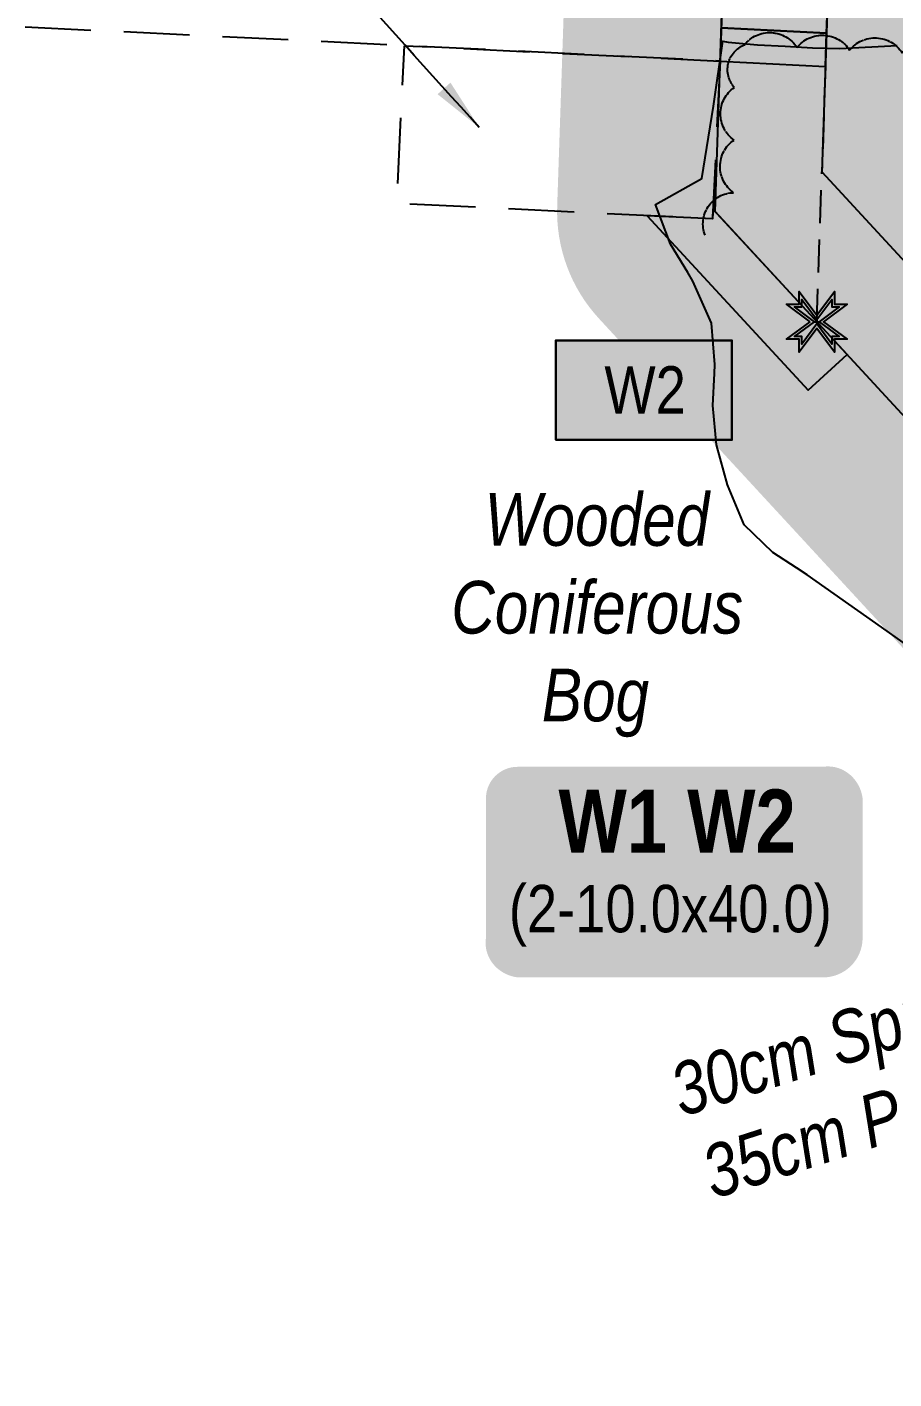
# Model space of a CAD drawing. Extents: x 329124 to 332550, y 6141944 to 6144607.
# Drawn here: x 330129.3 to 330293.9, y 6142925 to 6143181.7 of the extents above; entities that cross this region are included whole.
import ezdxf
from ezdxf.enums import TextEntityAlignment as Align

# ---------------------------------------------------------------- set-up
doc = ezdxf.new("R2010")
doc.units = 0
doc.header["$LTSCALE"] = 5
for name, pattern in [('0', [1, 1, 0]), ('foc-ACCESSROAD', [3.75, 2.5, -1.25]), ('foc-TRAV', [1.875, 1.25, -0.625])]:
    doc.linetypes.add(name, pattern=pattern)
for name, color, linetype in [('C-AR', 13, 'foc-ACCESSROAD'), ('C-WS', 13, 'foc-ACCESSROAD'), ('L-MON', 1, 'Continuous'), ('P-BUFFER-H 30m', 51, 'Continuous'), ('P-PROPOSED', 10, 'Continuous'), ('P-PROPOSED-H', 21, 'Continuous'), ('P-TEMP-BLOCKS', 250, 'Continuous'), ('P-TEMP-H', 41, 'Continuous'), ('P-TEMP_WORKSPACE', 46, 'Continuous'), ('P-TRAV', 4, 'foc-TRAV'), ('T-BUSH', 110, '0'), ('WETLAND', 143, 'Continuous'), ('WETLAND-T', 146, 'Continuous')]:
    doc.layers.add(name, color=color, linetype=linetype)
doc.layers.add('C-WS-T', color=13, linetype='Continuous', lineweight=9)
doc.layers.add('P-EXISTINGCUT', color=125, linetype='Continuous', plot=False)
doc.layers.add('P-EXISTINGDISPO', color=175, linetype='Continuous', plot=False)
doc.styles.add('80', font='ARIALN.TTF', dxfattribs={"height": 10})
doc.styles.add('80CG', font='ARIALN.TTF', dxfattribs={"height": 10})
doc.styles.add('80L', font='ARIALN.TTF', dxfattribs={"height": 10})
doc.styles.add('BOLD', font='ARIALNB.TTF')
doc.dimstyles.new('Compass 5 000', dxfattribs={"dimscale": 5, "dimtxt": 9, "dimasz": 2, "dimexe": 0.2, "dimexo": 0.0625, "dimgap": 0.5, "dimtad": 0, "dimtih": 1, "dimtoh": 1, "dimzin": 0, "dimdsep": 46, "dimtxsty": '80CG', "dimcen": 0.1, "dimse1": 1, "dimse2": 1, "dimclrd": 256, "dimclrt": 256, "dimaunit": 1, "dimadec": 4, "dimazin": 0, "dimtfac": 0.06, "dimtofl": 0, "dimtmove": 0, "dimatfit": 1, "dimfxl": 0.2, "dimtolj": 1, "dimtzin": 0, "dimlwd": -1, "dimarcsym": 0})

# ---------------------------------------------------------------- blocks, each defined once
blk = doc.blocks.new('TEMP')
h = blk.add_hatch(color=255)
h.dxf.hatch_style = 1
h.paths.add_polyline_path([(-5.274161e-10, 0.2514284397220763), (-0.6656854269836912, 1.152061669657268), (-0.6656854269836914, 0.6656854303339061), (-1.152061663105632, 0.6656854303339061), (-0.2514284404497629, 5.273253e-10), (-1.152061661774314, -0.665685419564579), (-0.6656854224511335, -0.6656854195645793), (-0.6656854224511335, -1.152061655686338), (-5.273251e-10, -0.2514284436956587), (0.6656854183820542, -1.152061663420681), (0.6656854183820542, -0.6656854208922597), (1.152061656810019, -0.6656854053035205), (0.2514284429676993, 5.273253e-10), (1.152061671303363, 0.6656854258011663), (0.6656854287749412, 0.6656854258011663), (0.6656854131859291, 1.15206166422904)])
h.paths.add_polyline_path([(0.5656854229146121, 0.8485281473411305), (0.5656854319800914, 0.5656854258011663), (0.8485281444547581, 0.5656854258011663), (0.0831890339399251, 0), (0.8485281399220186, -0.5656854150320215), (0.5656854183820542, -0.5656854240973189), (0.5656854183820542, -0.8485281365719859), (0, -0.08318903609469999), (-0.5656854224511337, -0.8485281320390644), (-0.5656854224511337, -0.5656854195645792), (-0.8485281349258001, -0.5656854195645794), (-0.0831890328488955, 0), (-0.8485281394583584, 0.5656854303339058), (-0.5656854269836913, 0.5656854303339061), (-0.5656854269836913, 0.8485281428085727), (0, 0.0831890306941206)], flags=16)
h = blk.add_hatch(color=1)
h.dxf.hatch_style = 1
h.paths.add_polyline_path([(0, 0.0831890306941205), (-0.5656854269836911, 0.8485281428085727), (-0.5656854269836912, 0.5656854303339061), (-0.8485281394583578, 0.5656854303339061), (-0.0831890328488953, -1e-16), (-0.8485281349258001, -0.5656854195645793), (-0.5656854224511337, -0.5656854195645793), (-0.5656854224511337, -0.848528132039064), (0, -0.08318903609469999), (0.5656854183820542, -0.8485281365719856), (0.5656854183820542, -0.5656854240973191), (0.8485281399220184, -0.5656854150320213), (0.0831890339399251, -1e-16), (0.8485281444547581, 0.5656854258011663), (0.5656854319800914, 0.5656854258011663), (0.5656854229146121, 0.8485281473411308)])
at = {"color": 1}
for p, q in [((-0.0831890328488953, 0), (0.0831890339399252, 0)), ((0, 0.0831890306941205), (0, -0.08318903609469999))]:
    blk.add_line(p, q, dxfattribs=at)
at = {"color": 255, "flags": 128}
blk.add_lwpolyline([(-0.251428440449763, 5.27325e-10), (-1.152061663105632, 0.6656854303339061), (-0.6656854269836914, 0.6656854303339061), (-0.6656854269836914, 1.152061669657268), (-5.274159999999999e-10, 0.2514284397220763), (0.6656854131859291, 1.15206166422904), (0.6656854287749412, 0.6656854258011663), (1.152061671303363, 0.6656854258011663), (0.2514284429676991, 5.27325e-10), (1.152061656810019, -0.6656854053035204), (0.6656854183820542, -0.6656854208922596), (0.6656854183820542, -1.152061663420681), (-5.27325e-10, -0.2514284436956586), (-0.6656854224511335, -1.152061655686338), (-0.6656854224511335, -0.6656854195645793), (-1.152061661774314, -0.6656854195645793)], close=True, dxfattribs=at)
at = {"color": 1, "flags": 128}
blk.add_lwpolyline([(-0.0831890328488953, 0), (-0.8485281394583578, 0.5656854303339061), (-0.5656854269836913, 0.5656854303339061), (-0.5656854269836913, 0.8485281428085727), (0, 0.0831890306941205), (0.5656854229146121, 0.8485281473411305), (0.5656854319800914, 0.5656854258011663), (0.8485281444547581, 0.5656854258011663), (0.0831890339399252, 0), (0.8485281399220184, -0.5656854150320214), (0.5656854183820542, -0.5656854240973189), (0.5656854183820542, -0.8485281365719856), (0, -0.08318903609469999), (-0.5656854224511335, -0.848528132039064), (-0.5656854224511335, -0.5656854195645792), (-0.8485281349258001, -0.5656854195645792)], close=True, dxfattribs=at)
blk = doc.blocks.new('Temp_Area_Small_Pink')
at = {"true_color": 0xff8aff}
h = blk.add_hatch(color=211, dxfattribs=at)
h.dxf.hatch_style = 1
h.paths.add_polyline_path([(-16.82711371331243, -9.436567862801894), (16.33187767662457, -9.436567862801894), (16.33187767662457, 9.053714016554295), (-16.82711371331243, 9.053714016554295)])
at = {"color": 250}
for points in [[(-17.02711371331247, -9.636567862801712), (16.53187767662462, -9.636567862801712), (16.53187767662462, 9.253714016554113), (-17.02711371331247, 9.253714016554113)], [(-16.92711371331245, -9.536567862801803), (16.43187767662459, -9.536567862801803), (16.43187767662459, 9.153714016554204), (-16.92711371331245, 9.153714016554204)]]:
    blk.add_lwpolyline(points, close=True, dxfattribs=at)
at = {"color": 250, "style": '80L'}
blk.add_attdef('TEMPORARY', text='', height=9, dxfattribs=at).set_placement((0.001048257894581184, -0.1484938545327168), align=Align.MIDDLE_CENTER)
blk = doc.blocks.new('*U441')
at = {"true_color": 0xff8aff}
h = blk.add_hatch(color=211, dxfattribs=at)
edge = h.paths.add_edge_path()
edge.add_line((-28.99999999999999, -20), (28.99999999999999, -20))
edge.add_arc((28.99999999999999, -14), 6, 270, 360)
edge.add_line((34.99999999999999, -14), (34.99999999999999, 12.5))
edge.add_arc((28.99999999999999, 12.5), 6, 0, 90)
edge.add_line((28.99999999999999, 18.5), (-28.99999999999999, 18.5))
edge.add_arc((-28.99999999999999, 12.5), 6, 90, 180)
edge.add_line((-34.99999999999999, 12.5), (-34.99999999999999, -14))
edge.add_arc((-28.99999999999999, -14), 6, 180, 270)
at = {"color": 250, "flags": 128}
blk.add_lwpolyline([(-28.99999999999999, -20, 3, 3, 0), (28.99999999999999, -20, 3, 3, 0.414213562373095), (34.99999999999999, -14, 3, 3, 0), (34.99999999999999, 12.5, 3, 0, 0.414213562373095), (28.99999999999999, 18.5, 0, 0, 0), (-28.99999999999999, 18.5, 0, 0, 0.414213562373095), (-34.99999999999999, 12.5, 0, 0, 0), (-34.99999999999999, -14, 0, 3, 0.414213562373095)], format="xyseb", close=True, dxfattribs=at)
at = {"flags": 128}
blk.add_lwpolyline([(-27.63074864335851, -10.71579657110787, 0, 7.5, 0), (-3.398394867633905e-15, 0, 0, 0, 0)], format="xyseb", dxfattribs=at)
at = {"color": 250}
for tag, p, height, style in [('TEMP_AREA_W1_001', (-9.212824010914055, 2.244292974654144), 12, 'BOLD'), ('ENTER_TEXT_001', (-30.65586630286495, -12.93054438853961), 9, '80')]:
    blk.add_attdef(tag, p, '', height=height, dxfattribs=dict(at, style=style))

msp = doc.modelspace()

# ---------------------------------------------------------------- hatches: boundary and pattern name
at = {"layer": 'P-BUFFER-H 30m'}
h = msp.add_hatch(color=256, dxfattribs=at)
h.dxf.hatch_style = 1
edge = h.paths.add_edge_path()
edge.add_line((330352.22287271, 6143002.368144968), (330237.8739871532, 6143126.382935307))
edge.add_arc((330259.9259485261, 6143146.71613266), 29.99546490728875, 178.0740801162579, 222.6778664575763, ccw=False)
edge.add_line((330229.9474276161, 6143147.724199655), (330251.4365796664, 6143786.78192076))
edge.add_arc((330281.4151005697, 6143785.77385377), 29.99546490065806, 155.4209013697367, 178.0740801264959, ccw=False)
edge.add_line((330254.1375875295, 6143798.250439719), (330261.814793334, 6143815.035085957))
edge.add_arc((330289.0923063746, 6143802.558500009), 29.99546490089652, 133.2327599549916, 155.4209013700604, ccw=False)
edge.add_line((330268.5464988815, 6143824.412509002), (330322.4108380441, 6143875.052478237))
edge.add_line((330322.4108380441, 6143875.052478237), (330324.7512349868, 6143936.322450085))
edge.add_arc((330354.7248406794, 6143935.177515082), 29.99546489682557, 94.20496742643599, 177.8124731968143, ccw=False)
edge.add_line((330352.5254333552, 6143965.092235903), (330581.7572084481, 6143981.945946459))
edge.add_arc((330583.9566157762, 6143952.031225635), 29.9954649000775, 4.204967433116906, 94.20496743336321, ccw=False)
edge.add_line((330613.8713366003, 6143954.230632963), (330615.3376081519, 6143934.287485744))
edge.add_arc((330585.422887328, 6143932.088078416), 29.99546489995286, -85.79503256750439, 4.204967433157719, ccw=False)
edge.add_line((330587.6222946555, 6143902.173357593), (330402.9744751949, 6143888.597574301))
edge.add_line((330402.9744751949, 6143888.597574301), (330401.5582277445, 6143851.521196427))
edge.add_arc((330371.5846220481, 6143852.666131425), 29.99546490042857, 313.2327599515048, 357.8124732059785, ccw=False)
edge.add_line((330392.1304295397, 6143830.812122431), (330331.0183063763, 6143773.358228349))
edge.add_line((330331.0183063763, 6143773.358228349), (330310.5792788824, 6143165.529762094))
edge.add_line((330310.5792788824, 6143165.529762094), (330425.2678317186, 6143041.146592414))
edge.add_arc((330403.2158703533, 6143020.813395063), 29.99546489978891, -2.905600000871118, 42.67786646352607, ccw=False)
edge.add_line((330433.1727733096, 6143019.292908357), (330410.2318702625, 6142567.307104476))
edge.add_arc((330380.2749673062, 6142568.827591184), 29.99546489990963, 267.8118402494623, 357.09439999735787, ccw=False)
edge.add_line((330379.1297011847, 6142538.853998138), (330359.1457391703, 6142539.617568744))
edge.add_arc((330360.2910052889, 6142569.591161787), 29.99546489627783, 177.0944000024061, 267.8118402546346, ccw=False)
edge.add_line((330330.3341023356, 6142571.111648492), (330352.22287271, 6143002.368144968))
at = {"layer": 'P-PROPOSED-H'}
h = msp.add_hatch(color=256, dxfattribs=at)
h.dxf.hatch_style = 1
h.paths.add_polyline_path([(330382.8186712956, 6143013.435295025), (330259.9259485187, 6143146.716132664), (330281.415100569, 6143785.77385377), (330289.0923063731, 6143802.558500008), (330351.9151084468, 6143861.620670152), (330354.7248406827, 6143935.177515086), (330583.9566157761, 6143952.031225635), (330585.422887328, 6143932.08807841), (330374.0246944876, 6143916.545538772), (330371.5846220486, 6143852.666131419), (330305.6463363816, 6143790.674973466), (330301.2661690364, 6143781.098630027), (330280.187280664, 6143154.241584436), (330403.2158703531, 6143020.813395063), (330380.274967306, 6142568.827591183), (330360.2910052916, 6142569.591161785)])
at = {"layer": 'P-TEMP-H'}
h = msp.add_hatch(color=256, dxfattribs=at)
h.dxf.hatch_style = 1
h.paths.add_polyline_path([(330284.962799285, 6143119.56291832), (330259.5089817132, 6143147.168345643), (330259.4185170918, 6143145.320179683), (330247.0551968436, 6143145.925111661), (330277.6121454968, 6143112.785185877)])

# ---------------------------------------------------------------- linework, layer by layer
at = {"layer": 'C-AR', "flags": 128}
msp.add_lwpolyline([(330313.0253876768, 6144595.056699589), (330311.3707022212, 6144544.825801934), (330310.2046022856, 6144509.478029413), (330309.5556435409, 6144495.116938072), (330290.881693452, 6144081.936505233), (330297.3459171412, 6144064.607330397), (330357.1996027101, 6143999.984842172), (330355.7585611325, 6143962.248502592), (330354.6088303436, 6143932.148403565), (330351.9151084468, 6143861.620670152), (330289.0923063731, 6143802.558500008), (330281.415100569, 6143785.77385377), (330260.885, 6143175.280000004), (329978.6909912605, 6143189.08546329), (329836.9589995844, 6143196.020785589)], dxfattribs=at)
at = {"layer": 'C-WS', "flags": 128}
msp.add_lwpolyline([(330260.885, 6143175.280000004), (330259.4185170918, 6143145.320179683), (330199.4993997528, 6143148.251996487), (330200.9650946226, 6143178.210347609), (330260.885, 6143175.280000004)], close=True, dxfattribs=at)
at = {"layer": 'P-EXISTINGCUT', "flags": 128}
msp.add_lwpolyline([(330281.2385225646, 6143185.504067563), (330262.8716236628, 6143186.389142593), (330262.8950000008, 6143191.726999988), (330263.1145053625, 6143241.849836324), (330261.0967440814, 6143181.57653321), (330281.0722917162, 6143180.560591567)], close=True, dxfattribs=at)
at = {"layer": 'P-EXISTINGDISPO', "flags": 128}
msp.add_lwpolyline([(330261.0967440814, 6143181.57653321), (330260.8850102071, 6143175.236999462), (330280.8594196634, 6143174.230070537), (330281.0722917162, 6143180.560591567)], close=True, dxfattribs=at)
at = {"layer": 'P-PROPOSED', "flags": 128}
msp.add_lwpolyline([(330382.8186712956, 6143013.435295025), (330259.9259485187, 6143146.716132664), (330281.415100569, 6143785.77385377), (330289.0923063731, 6143802.558500008), (330351.9151084468, 6143861.620670152), (330354.7248406827, 6143935.177515086), (330583.9566157761, 6143952.031225635), (330585.422887328, 6143932.08807841), (330374.0246944876, 6143916.545538772), (330371.5846220486, 6143852.666131419), (330305.6463363816, 6143790.674973466), (330301.2661690364, 6143781.098630027), (330280.187280664, 6143154.241584436), (330403.2158703531, 6143020.813395063), (330380.274967306, 6142568.827591183), (330360.2910052916, 6142569.591161785)], close=True, dxfattribs=at)
at = {"layer": 'P-TEMP_WORKSPACE', "flags": 128}
msp.add_lwpolyline([(330284.962799285, 6143119.56291832), (330259.5089817132, 6143147.168345643), (330259.4185170918, 6143145.320179683), (330247.0551968436, 6143145.925111661), (330277.6121454968, 6143112.785185877)], close=True, dxfattribs=at)
at = {"layer": 'P-TRAV', "flags": 128}
for points in [[(330280.8594196634, 6143174.230070537), (330280.187280664, 6143154.241584436)], [(330279.2302248963, 6143125.780066896), (330280.187280664, 6143154.241584436)]]:
    msp.add_lwpolyline(points, dxfattribs=at)
at = {"layer": 'T-BUSH', "flags": 128}
msp.add_lwpolyline([(330258.0123297442, 6143142.215466497, -0.52056705), (330263.4350640809, 6143150.289500469, -0.52056705), (330263.5051762107, 6143160.287742944, -0.52056705), (330263.575288341, 6143170.285985401, -0.52056705), (330265.4702515194, 6143178.350676458, -0.52056705), (330275.4558334837, 6143177.842817112, -0.52056705), (330285.4414154483, 6143177.334957764, -0.52056705), (330295.4269974128, 6143176.827098405, -0.52056705), (330305.4125793781, 6143176.319239054, -0.52056705), (330315.3981613417, 6143175.811379707, -0.52056705), (330325.383743306, 6143175.303520361, -0.52056705), (330335.3693252715, 6143174.795661014, -0.52056705), (330345.3549072351, 6143174.287801683, -0.52056705), (330355.3404892004, 6143173.779942336, -0.52056705), (330365.326071164, 6143173.272082989, -0.52056705), (330375.3116531285, 6143172.764223643, -0.52056705), (330385.2972350938, 6143172.256364295, -0.52056705), (330395.2828170575, 6143171.748504949, -0.52056705), (330405.2683990217, 6143171.240645602, -0.52056705), (330415.2539809864, 6143170.732786255, -0.52056705), (330425.2395629509, 6143170.224926909, -0.52056705), (330435.2251449161, 6143169.717067561, -0.52056705), (330445.2107268798, 6143169.209208215, -0.52056705), (330455.196308844, 6143168.701348868, -0.52056705), (330465.1818908095, 6143168.193489521, -0.52056705), (330475.1674727732, 6143167.685630174, -0.52056705), (330485.1530547374, 6143167.177770827, -0.52056705), (330495.1386367021, 6143166.669911467, -0.52056705), (330505.1242186666, 6143166.162052117, -0.52056705), (330515.1098006318, 6143165.65419277, -0.52056705), (330525.0953825955, 6143165.146333423, -0.52056705), (330535.0809645597, 6143164.638474077, -0.52056705), (330545.0665465252, 6143164.130614745, -0.52056705), (330555.0521284889, 6143163.622755399, -0.52056705), (330565.0377104541, 6143163.114896052, -0.52056705), (330575.0232924178, 6143162.607036705, -0.52056705), (330585.0088743823, 6143162.099177359, -0.52056705), (330594.9944563475, 6143161.591318011, -0.52056705), (330604.9800383112, 6143161.083458665, -0.52056705), (330614.9656202755, 6143160.575599317, -0.52056705), (330624.9512022401, 6143160.067739971, -0.52056705), (330634.9367842046, 6143159.559880625, -0.52056705), (330649.5566421967, 6143158.81632541, -0.52056705)], format="xyb", dxfattribs=at)
at = {"layer": 'WETLAND'}
msp.add_lwpolyline([(330296.7081929036, 6143064.079044313), (330290.4218268339, 6143068.510510918), (330277.3882385, 6143077.69765404), (330275.3489828535, 6143079.020993601), (330270.8533918607, 6143081.937442374), (330265.436325837, 6143087.185597868), (330262.2705796093, 6143094.806207324), (330260.1680695534, 6143102.374055206), (330259.4822302491, 6143109.868503105), (330259.7920656395, 6143115.968858146), (330259.8781790154, 6143117.663944159), (330259.2109440224, 6143125.513046327), (330255.7091489034, 6143133.506914665), (330254.7124946311, 6143135.134806022), (330251.4234491095, 6143140.529034055), (330248.6331372671, 6143148.075820732), (330257.4266030449, 6143152.980790159), (330259.6121386678, 6143166.722385973), (330261.398403517, 6143179.064915547), (330262.4008415271, 6143178.899682811), (330267.9806260366, 6143178.390167806), (330273.1855394918, 6143178.094870672), (330278.3906044195, 6143177.800466919), (330283.6071004367, 6143177.697751285), (330294.4683277794, 6143178.242073147)], dxfattribs=at)

# ---------------------------------------------------------------- block references
at = {"layer": 'L-MON', "xscale": 4.99924415, "yscale": 4.99924415, "zscale": 4.99924415}
msp.add_blockref('TEMP', (330279.2302248963, 6143125.780066896), dxfattribs=at)
at = {"layer": 'P-TEMP-BLOCKS', "xscale": 0.99984883, "yscale": 0.99984883, "zscale": 0.99984883}
msp.add_blockref('Temp_Area_Small_Pink', (330246.6369989585, 6143112.980925293), dxfattribs=at).add_auto_attribs({'TEMPORARY': 'W2'})
at = {"layer": 'P-TEMP-BLOCKS'}
ref = msp.add_blockref('*U441', (330251.4228089243, 6143022.758516755), dxfattribs=dict(at, xscale=0.99984883, yscale=0.99984883, zscale=0.99984883))
ref.add_attrib('TEMP_AREA_W1_001', 'W1 W2', (330230.1886387516, 6143024.949272504), dxfattribs={"layer": '0', "color": 250, "height": 11.99818596, "style": 'BOLD'})
ref.add_attrib('ENTER_TEXT_001', '(2-10.0x40.0)', (330220.7715768688, 6143009.829927078), dxfattribs={"layer": '0', "color": 250, "height": 8.99863947, "style": '80'})

# ---------------------------------------------------------------- texts
at = {"layer": 'T-BUSH', "insert": (330250.153519144, 6142984.106901921), "char_height": 9.998488299999998, "attachment_point": 1, "rotation": 17.80834093438328, "style": '80L'}
msp.add_mtext_dynamic_manual_height_columns('\\pi0.3654;{\\fArial Narrow|b0|i1|c0|p34;30cm Spruce\\P\\pi1.32024;35cm Poplar }', width=67.3100954979536, gutter_width=50.0076511706291, heights=[0], dxfattribs=at)
at = {"layer": 'WETLAND-T', "insert": (330209.9074237727, 6143093.227965456), "char_height": 9.9984883, "attachment_point": 1, "style": '80L'}
msp.add_mtext_dynamic_manual_height_columns('\\pi6.24619;{\\fArial Narrow|b0|i1|c0|p34;Wooded \\P\\pi-0.06595;Coniferous \\P\\pi17.11085;Bog}', width=54.19821762215417, gutter_width=49.9924415, heights=[0], dxfattribs=at)

# ---------------------------------------------------------------- leaders
at = {"layer": 'C-WS-T', "path_type": 1}
msp.add_leader([(330215.1647405365, 6143162.661009787), (330158.7898199609, 6143225.220443889)], dimstyle='Compass 5 000', override={"dimgap": 0.5, "dimtad": 0}, dxfattribs=at)

doc.saveas('drawing.dxf')
